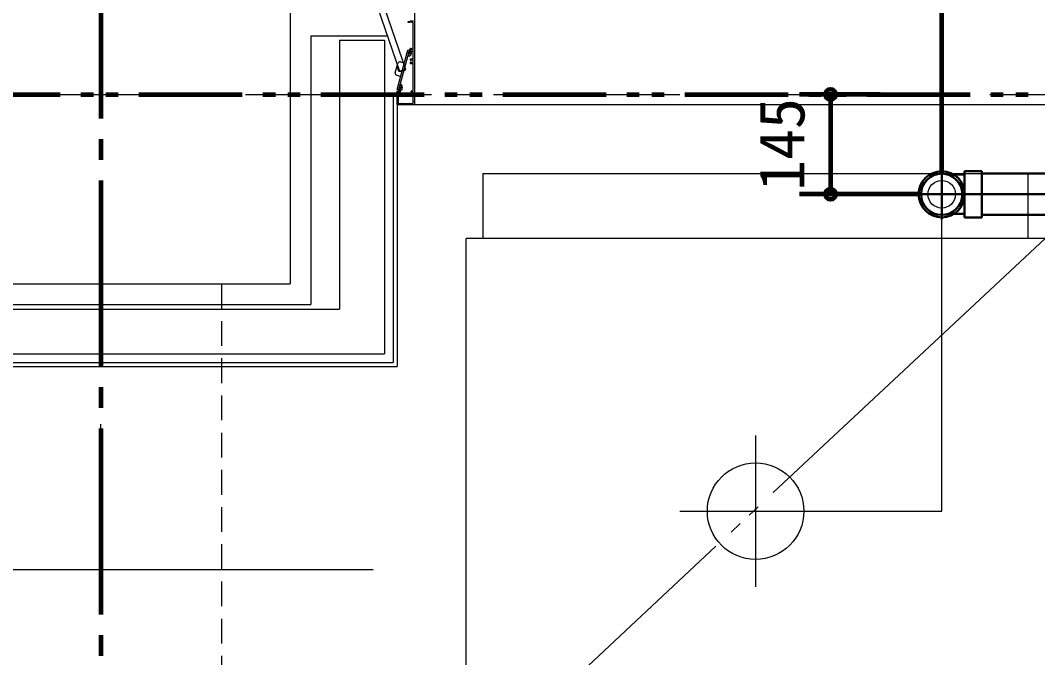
# Model space of a CAD drawing. Units: millimetres at full size, sheet at 1:30. Extents: x -16828 to 149130, y 47892 to 100313.
# Drawn here: x 12068 to 13544, y 62733 to 63658 of the extents above; entities that cross this region are included whole.
import ezdxf
from ezdxf.enums import TextEntityAlignment as Align

# ---------------------------------------------------------------- set-up
doc = ezdxf.new("R2010")
doc.units = ezdxf.units.MM
doc.header["$LTSCALE"] = 30
doc.header["$PDMODE"] = 32
doc.header["$PDSIZE"] = 15
for name, pattern in [('CHAIN1', [8, 5, -1, 1, -1]), ('CHAIN2', [12, 9, -1, 1, -1]), ('DASHED1', [1.8, 1.2, -0.6]), ('DOUBLE_CHAIN1', [8.8, 5, -1, 0.6, -0.6, 0.6, -1]), ('LONG_DOUBLE_CHAIN', [21.8, 18, -1, 0.6, -0.6, 0.6, -1])]:
    doc.linetypes.add(name, pattern=pattern)
for name, color, linetype, lineweight in [('0-0', 7, 'CHAIN2', 15), ('0-1', 7, 'Continuous', 15), ('2-0_通芯', 7, 'DOUBLE_CHAIN1', 15), ('2-1_躯体', 7, 'Continuous', 15), ('2-3_間仕切り', 7, 'Continuous', 15), ('2-A_建具', 7, 'Continuous', 15), ('2-B_金物', 7, 'Continuous', 15), ('3-1_AIHO57-排水立上げ', 7, 'Continuous', 15), ('3-2_AIHO56-排水接続', 7, 'Continuous', 15), ('3-4_AIHO30-厨房機器', 7, 'Continuous', 15), ('3-8_AIHO30-厨房機器LL', 7, 'Continuous', 15), ('3-9_AIHO32-厨房機器補助線', 7, 'LONG_DOUBLE_CHAIN', 15), ('9-9_配管－汚水１：硬質塩ビ管（ＤＶ）', 2, 'Continuous', 30), ('9-E_配管－給湯１：ＣＵＰ(Ｍ)', 1, 'Continuous', 60)]:
    doc.layers.add(name, color=color, linetype=linetype, lineweight=lineweight)
doc.styles.add('ＭＳ ゴシック', font='')
doc.styles.get('ＭＳ ゴシック').set_extended_font_data('MS Gothic')

msp = doc.modelspace()

# ---------------------------------------------------------------- linework, layer by layer
at = {"layer": '0-0', "color": 1, "lineweight": 60}
msp.add_line((12184.96, 68105.86), (12184.96, 49250.86), dxfattribs=at)
at = {"layer": '0-0'}
msp.add_line((-9565.04, 63550.86), (35684.96, 63550.86), dxfattribs=at)
at = {"layer": '0-1'}
msp.add_line((12459.96, 63845.86), (12459.96, 63275.86), dxfattribs=at)
at = {"layer": '0-1', "linetype": 'DASHED1'}
msp.add_line((12359.96, 63275.86), (12359.96, 55775.86), dxfattribs=at)
at = {"layer": '0-1'}
msp.add_lwpolyline([(11909.96, 63845.86), (11909.96, 63275.86), (12459.96, 63275.86)], dxfattribs=at)
at = {"layer": '2-0_通芯', "color": 1, "lineweight": 60}
msp.add_line((-10727.74, 63550.86), (35684.96, 63550.86), dxfattribs=at)
at = {"layer": '2-1_躯体'}
for p in [(12459.96, 63845.86), (11909.96, 63275.86)]:
    msp.add_line(p, (12459.96, 63275.86), dxfattribs=at)
at = {"layer": '2-3_間仕切り'}
for p, q in [((12489.96, 63635.86), (12489.96, 63245.86)), ((12489.96, 63635.86), (12599.96, 63635.86)), ((12531.46, 63629.36), (12596.46, 63629.36)), ((12531.46, 63629.36), (12531.46, 63239.36)), ((12596.46, 63629.36), (12596.46, 63174.36)), ((12608.96, 63551.86), (12608.96, 63161.86)), ((12614.96, 63545.86), (12614.96, 63155.86)), ((11873.46, 63239.36), (12531.46, 63239.36)), ((11879.96, 63245.86), (12489.96, 63245.86)), ((11808.46, 63174.36), (12596.46, 63174.36)), ((11789.96, 63155.86), (12614.96, 63155.86)), ((11795.96, 63161.86), (12608.96, 63161.86))]:
    msp.add_line(p, q, dxfattribs=at)
at = {"layer": '2-A_建具'}
for p, q in [((12589.21, 63697.33), (12627.01, 63587.53)), ((12580.7, 63694.4), (12618.5, 63584.6)), ((12639.96, 63685.86), (12639.96, 63536.36)), ((12631.16, 63656.86), (12634.06, 63656.86)), ((12631.16, 63655.26), (12631.16, 63656.86)), ((12631.86, 63655.26), (12631.16, 63655.26)), ((12632.38, 63655.56), (12631.86, 63655.26)), ((12636.46, 63655.56), (12632.38, 63655.56)), ((12634.06, 63656.86), (12634.36, 63657.18)), ((12634.76, 63657.61), (12634.9, 63657.61)), ((12635.66, 63657.15), (12635.75, 63657.06)), ((12636.54, 63656.92), (12636.66, 63656.97)), ((12637.31, 63657.17), (12637.46, 63657.19)), ((12638.36, 63655.65), (12637.92, 63655.91)), ((12638.36, 63617.66), (12638.36, 63655.65)), ((12615.2, 63558.19), (12630.47, 63615.18)), ((12616.96, 63555.86), (12633.19, 63616.42)), ((12631.87, 63611.52), (12629.65, 63612.12)), ((12632.7, 63614.59), (12630.47, 63615.18)), ((12631.1, 63608.63), (12632.1, 63608.81)), ((12631.63, 63610.61), (12633.26, 63610.91)), ((12632.76, 63610.95), (12631.79, 63611.21)), ((12633.6, 63611.8), (12632.76, 63610.95)), ((12632.89, 63609.53), (12634.14, 63614.2)), ((12635.32, 63609.69), (12633.09, 63610.28)), ((12634.28, 63615.86), (12633.52, 63613.02)), ((12633.52, 63613.02), (12633.8, 63612.53)), ((12633.8, 63612.53), (12633.6, 63611.8)), ((12634.08, 63617.16), (12634.36, 63617.46)), ((12636.37, 63613.61), (12634.14, 63614.2)), ((12637.86, 63615.86), (12634.28, 63615.86)), ((12634.36, 63618.16), (12635.26, 63618.16)), ((12634.36, 63617.46), (12634.36, 63618.16)), ((12635.12, 63608.94), (12636.37, 63613.61)), ((12635.26, 63618.16), (12635.26, 63617.16)), ((12635.26, 63617.16), (12637.86, 63617.16)), ((12638.36, 63601.97), (12638.36, 63615.36)), ((12612.33, 63582.26), (12615.96, 63595.78)), ((12619.63, 63597.9), (12625.43, 63596.35)), ((12632.5, 63606.54), (12630.44, 63606.18)), ((12634.36, 63602.36), (12635.06, 63602.36)), ((12634.36, 63600.41), (12634.36, 63602.36)), ((12634.36, 63595.36), (12634.36, 63597.31)), ((12635.06, 63595.36), (12634.36, 63595.36)), ((12634.9, 63600.01), (12634.76, 63600.01)), ((12634.76, 63597.71), (12634.9, 63597.71)), ((12635.06, 63602.36), (12635.34, 63602.16)), ((12635.34, 63595.56), (12635.06, 63595.36)), ((12635.34, 63602.16), (12635.7, 63601.97)), ((12635.7, 63595.75), (12635.34, 63595.56)), ((12635.75, 63600.56), (12635.66, 63600.48)), ((12635.66, 63597.25), (12635.75, 63597.16)), ((12636.66, 63600.65), (12636.54, 63600.7)), ((12636.54, 63597.02), (12636.66, 63597.07)), ((12637.46, 63600.44), (12637.31, 63600.45)), ((12637.31, 63597.27), (12637.46, 63597.29)), ((12637.92, 63601.71), (12638.36, 63601.97)), ((12638.36, 63595.75), (12637.92, 63596.01)), ((12638.24, 63599.11), (12638.28, 63599.26)), ((12638.28, 63598.46), (12638.24, 63598.61)), ((12638.36, 63556.36), (12638.36, 63595.75)), ((12614.46, 63578.58), (12620.25, 63577.03)), ((12618.5, 63584.6), (12627.01, 63587.53)), ((12618.5, 63584.6), (12619.78, 63583.98)), ((12620.76, 63562.66), (12619.15, 63564.03)), ((12621.28, 63564.67), (12619.68, 63566.01)), ((12614.96, 63536.36), (12614.96, 63555.36)), ((12617.43, 63557.6), (12615.2, 63558.19)), ((12615.46, 63555.86), (12616.96, 63555.86)), ((12616.56, 63554.16), (12616.56, 63551.36)), ((12616.56, 63551.36), (12616.58, 63551.25)), ((12616.58, 63550.48), (12616.56, 63550.36)), ((12616.56, 63550.36), (12616.56, 63541.36)), ((12618.47, 63554.66), (12617.06, 63554.66)), ((12618.92, 63558.54), (12618.2, 63555.86)), ((12618.2, 63555.86), (12619.21, 63555.86)), ((12618.33, 63560.98), (12619.3, 63560.72)), ((12618.68, 63554.58), (12618.47, 63554.66)), ((12618.49, 63561.58), (12619.27, 63560.91)), ((12619.59, 63559.89), (12618.87, 63557.21)), ((12621.1, 63556.62), (12618.87, 63557.21)), ((12619.41, 63558.83), (12618.92, 63558.54)), ((12619.3, 63560.72), (12619.61, 63559.56)), ((12619.61, 63559.56), (12619.41, 63558.83)), ((12622.35, 63561.28), (12621.1, 63556.62)), ((12635.71, 63555.86), (12637.86, 63555.86)), ((12636.44, 63554.66), (12636.23, 63554.58)), ((12637.86, 63554.66), (12636.44, 63554.66)), ((12638.34, 63551.25), (12638.36, 63551.36)), ((12638.36, 63550.36), (12638.34, 63550.48)), ((12638.36, 63551.36), (12638.36, 63554.16)), ((12638.36, 63541.36), (12638.36, 63550.36)), ((15294.46, 63535.86), (12615.46, 63535.86)), ((12616.56, 63540.36), (12616.56, 63537.96)), ((12617.06, 63537.46), (12620.96, 63537.46)), ((12620.96, 63537.46), (12621.08, 63537.48)), ((12621.84, 63537.48), (12621.96, 63537.46)), ((12621.96, 63537.46), (12632.96, 63537.46)), ((12632.96, 63537.46), (12633.08, 63537.48)), ((12633.84, 63537.48), (12633.96, 63537.46)), ((12633.96, 63537.46), (12637.86, 63537.46)), ((12638.34, 63541.25), (12638.36, 63541.36)), ((12638.36, 63540.36), (12638.34, 63540.48)), ((12638.36, 63537.96), (12638.36, 63540.36)), ((12639.96, 63536.36), (12639.46, 63535.86))]:
    msp.add_line(p, q, dxfattribs=at)
msp.add_lwpolyline([(12619.78, 63583.98), (12626.39, 63586.25), (12627.01, 63587.53)], dxfattribs=at)
for centre, radius, start, end in [((12634.76, 63657.21), 0.4, 89.99999, 184.09604), ((12634.9, 63657.21), 0.4, 44.79276, 89.99993), ((12636.46, 63658.76), 1.8, 224.79286, 243.73983), ((12636.2, 63657.28), 0.5, 206.86995, 313.13013), ((12636.46, 63658.76), 3.2, 269.99998, 297.20288), ((12636.46, 63658.76), 1.8, 276.26017, 298.03073), ((12637.69, 63657.9), 0.75, 252.2996, 37.70036), ((12631.93, 63609.79), 1, 280, 345), ((12631.93, 63609.79), 3.3, 280, 345), ((12634.15, 63616.16), 1, 94.08525, 165), ((12637.86, 63617.66), 0.5, 270.00001, 359.99999), ((12637.86, 63615.36), 0.5, 0.00001, 89.99999), ((12618.86, 63595), 3, 75, 165), ((12634.76, 63600.41), 0.4, 180.00001, 269.99999), ((12634.76, 63597.31), 0.4, 90.00001, 179.99999), ((12634.9, 63600.41), 0.4, 270.00007, 315.20724), ((12634.9, 63597.31), 0.4, 44.79276, 89.99993), ((12636.46, 63598.86), 1.8, 116.26017, 135.20714), ((12636.46, 63598.86), 1.8, 224.79286, 243.73983), ((12636.46, 63598.86), 3.2, 62.79707, 103.78579), ((12636.46, 63598.86), 3.2, 256.21419, 297.2029), ((12636.2, 63600.34), 0.5, 46.86987, 153.13005), ((12636.2, 63597.38), 0.5, 206.86995, 313.13013), ((12636.46, 63598.86), 1.8, 61.96927, 83.73983), ((12636.46, 63598.86), 1.8, 276.26017, 298.03073), ((12637.69, 63599.72), 0.75, 322.29964, 107.7004), ((12637.69, 63598), 0.75, 252.2996, 37.70036), ((12636.46, 63598.86), 1.8, 351.96925, 8.03075), ((12615.23, 63581.48), 3, 165, 255), ((12617.04, 63588.85), 1.5, 108.99665, 228.99665), ((12617.53, 63587.43), 1.5, 108.99665, 228.99665), ((12618.02, 63586.01), 1.5, 108.99665, 288.99665), ((12619.16, 63562.14), 3.3, 345, 50), ((12615.46, 63555.36), 0.5, 90.00001, 179.99999), ((12617.06, 63554.16), 0.5, 90.00001, 179.99999), ((12615.66, 63550.86), 1, 337.38014, 22.61986), ((12619.21, 63555.11), 0.75, 225.58467, 89.99998), ((12618.63, 63560.15), 1, 345, 49.66912), ((12618.63, 63560.15), 3.3, 345, 49.66912), ((12635.71, 63555.11), 0.75, 90.00002, 314.41533), ((12637.86, 63556.36), 0.5, 270.00001, 359.99999), ((12637.86, 63554.16), 0.5, 0.00001, 89.99999), ((12639.26, 63550.86), 1, 157.38014, 202.61986), ((12615.46, 63536.36), 0.5, 180.00001, 269.99999), ((12617.06, 63537.96), 0.5, 180.00001, 269.99999), ((12615.66, 63540.86), 1, 337.38014, 22.61986), ((12621.46, 63536.56), 1, 67.38014, 112.61986), ((12633.46, 63536.56), 1, 67.38014, 112.61986), ((12637.86, 63537.96), 0.5, 270.00001, 359.99999), ((12639.26, 63540.86), 1, 157.38014, 202.61986)]:
    msp.add_arc(centre, radius, start, end, dxfattribs=at)
at = {"layer": '2-B_金物'}
for p, q in [((12184.96, 62861.08), (12184.96, 63072.06)), ((11789.96, 62861.08), (12579.96, 62861.08))]:
    msp.add_line(p, q, dxfattribs=at)
at = {"layer": '3-1_AIHO57-排水立上げ'}
for p, q in [((13404.96, 62945.86), (13404.96, 63385.86)), ((13186.96, 62945.86), (13404.96, 62945.86))]:
    msp.add_line(p, q, dxfattribs=at)
msp.add_circle((13404.96, 63405.86), 20, dxfattribs=at)
at = {"layer": '3-2_AIHO56-排水接続'}
for p, q in [((13134.96, 63055.86), (13134.96, 62835.86)), ((13024.96, 62945.86), (13244.96, 62945.86))]:
    msp.add_line(p, q, dxfattribs=at)
msp.add_circle((13134.96, 62945.86), 70, dxfattribs=at)
at = {"layer": '3-4_AIHO30-厨房機器'}
for p in [(13554.96, 63341.86), (12714.96, 62555.86)]:
    msp.add_line(p, (12714.96, 63341.86), dxfattribs=at)
at = {"layer": '3-8_AIHO30-厨房機器LL'}
for p, q in [((12739.36, 63435.86), (12739.36, 63341.86)), ((12739.36, 63435.86), (13530.56, 63435.86)), ((13530.56, 63341.86), (13530.56, 63435.86))]:
    msp.add_line(p, q, dxfattribs=at)
at = {"layer": '3-9_AIHO32-厨房機器補助線'}
msp.add_line((13554.96, 63341.86), (12714.96, 62555.86), dxfattribs=at)
at = {"layer": '9-9_配管－汚水１：硬質塩ビ管（ＤＶ）', "linetype": 'CHAIN1'}
for p, q in [((13404.96, 63369.86), (13404.96, 63441.86)), ((13368.96, 63405.86), (13440.96, 63405.86)), ((13462.96, 63405.86), (13434.96, 63405.86)), ((13462.96, 63405.86), (13792.04, 63405.86))]:
    msp.add_line(p, q, dxfattribs=at)
at = {"layer": '9-9_配管－汚水１：硬質塩ビ管（ＤＶ）'}
for p, q in [((13437.96, 63434.36), (13422.57, 63434.36)), ((13437.96, 63439.36), (13462.96, 63439.36)), ((13437.96, 63439.36), (13437.96, 63411.63)), ((13792.04, 63435.86), (13462.96, 63435.86)), ((13437.96, 63372.36), (13437.96, 63400.1)), ((13437.96, 63377.36), (13422.57, 63377.36)), ((13462.96, 63375.86), (13792.04, 63375.86))]:
    msp.add_line(p, q, dxfattribs=at)
msp.add_lwpolyline([(13462.96, 63439.36), (13462.96, 63372.36), (13437.96, 63372.36)], dxfattribs=at)
msp.add_circle((13404.96, 63405.86), 30, dxfattribs=at)
for start, end in [(90, 180), (270, 90), (180, 270)]:
    msp.add_arc((13404.96, 63405.86), 33.5, start, end, dxfattribs=at)
at = {"layer": '9-E_配管－給湯１：ＣＵＰ(Ｍ)'}
for p, q in [((13404.96, 63435.86), (13404.96, 64114.37)), ((13315.65, 63550.86), (13198.67, 63550.86)), ((13243.67, 63550.86), (13243.67, 63405.86)), ((13374.96, 63405.86), (13198.67, 63405.86))]:
    msp.add_line(p, q, dxfattribs=at)
for p in [(13243.67, 63550.86), (13243.67, 63405.86)]:
    msp.add_point(p, dxfattribs=at)

# ---------------------------------------------------------------- texts
at = {"layer": '9-E_配管－給湯１：ＣＵＰ(Ｍ)', "style": 'ＭＳ ゴシック'}
msp.add_text('145', height=65.98, rotation=90, dxfattribs=at).set_placement((13225.67, 63410.86), align=Align.BOTTOM_LEFT)

doc.saveas('drawing.dxf')
